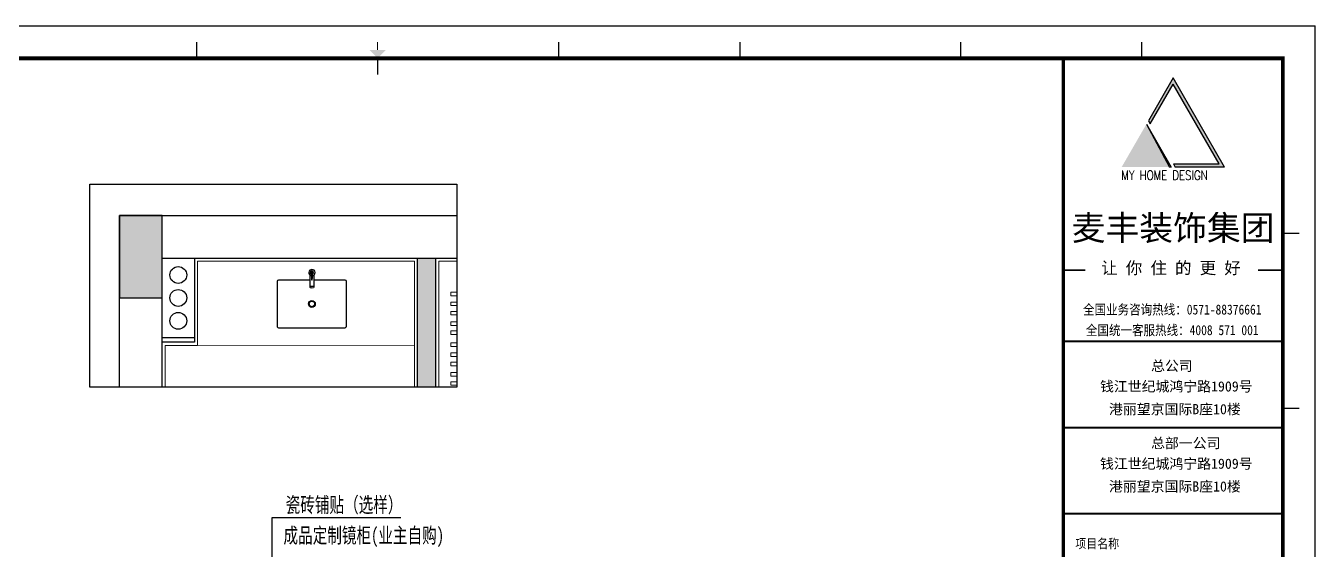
# Model space of a CAD drawing. Header units: millimetres. Extents: x 104198 to 1296755, y -81101 to 81453.
# Drawn here: x 720184 to 728617, y -23186 to -19757 of the extents above; entities that cross this region are included whole.
import ezdxf
from ezdxf.enums import TextEntityAlignment as Align
from ezdxf.xclip import XClip

# ---------------------------------------------------------------- set-up
doc = ezdxf.new("R2010")
doc.units = ezdxf.units.MM
doc.header["$XCLIPFRAME"] = 0
for name, color, linetype, lineweight in [('01-PL-墙体柱子', 7, 'Continuous', 35), ('P★01 活动家具', 51, 'Continuous', 0), ('P★02 固定家具', 30, 'Continuous', 0), ('P★07 平面完成面', 200, 'Continuous', 0)]:
    doc.layers.add(name, color=color, linetype=linetype, lineweight=lineweight)
for name, color, linetype in [('0家具', 51, 'Continuous'), ('2-卫生间', 30, 'Continuous'), ('30-PL-平面文字说明', 1, 'Continuous'), ('P-新砌墙体填充', 8, 'Continuous'), ('图纸图框', 165, 'Continuous'), ('墙体', 7, 'Continuous')]:
    doc.layers.add(name, color=color, linetype=linetype)
doc.styles.add('ROMANC', font='romanc.shx')
doc.styles.add('新宋体', font='', dxfattribs={"width": 0.85})
doc.styles.add('黑体', font='simhei.ttf', dxfattribs={"width": 0.7})
doc.styles.get('新宋体').set_extended_font_data('NSimSun')
doc.dimstyles.new('立面标注', dxfattribs={"dimtxt": 100, "dimasz": 35, "dimexe": 20, "dimexo": 100, "dimtad": 1, "dimdec": 0, "dimtxsty": '黑体', "dimblk": 'ARCHTICK', "dimcen": 80, "dimdle": 20, "dimclrd": 251, "dimclre": 251, "dimclrt": 256, "dimadec": 0, "dimazin": 0, "dimtfac": 1, "dimtdec": 0, "dimtix": 1, "dimtmove": 2, "dimatfit": 3, "dimldrblk": 'DOT', "dimfxl": 200, "dimfxlon": 1, "dimarcsym": 0})

# ---------------------------------------------------------------- blocks, each defined once
blk = doc.blocks.new('kjghhgdgfhdhgfh')
at = {"layer": '图纸图框'}
for points in [[(1407.728775844509, -237.9115870481163), (1402.391204620469, -247.1565315971485), (1402.776410643341, -247.8237280001438), (1407.728775844509, -239.2459798541067), (1417.693097825832, -256.5046917888502), (1407.788367423568, -256.5046917888502), (1408.173573446505, -257.1718881918476), (1418.848715894511, -257.1718881918476)], [(1401.946407018472, -247.9269436428838), (1396.608835794435, -257.1718881918476), (1407.283978242439, -257.1718881918476)]]:
    blk.add_hatch(color=165, dxfattribs=at).paths.add_polyline_path(points)
at = {"layer": '图纸图框', "color": 165}
for p, q in [((1018.449156697091, -226.6510464365761), (1438.44652398302, -226.6510464365761)), ((1018.44915656821, -226.6510467866938), (1438.446523854134, -226.6510467866938)), ((1018.449156697091, -226.6510478368186), (1438.44652398302, -226.6510478368186)), ((1018.449156697091, -226.6510478368186), (1438.44652398302, -226.6510478368186)), ((1018.44915656821, -226.651048186936), (1438.446523854134, -226.651048186936)), ((1018.44915656821, -226.6510485369378), (1438.44652398302, -226.651048186936)), ((1018.44915656821, -226.6510495871781), (1438.446523854134, -226.6510495871781)), ((1438.446524498338, -523.6475859223262), (1438.446524498338, -226.6510446863338)), ((1438.446524111799, -523.6475887228087), (1438.446524111799, -226.6510474868147)), ((1438.446524111799, -523.6475887228087), (1438.446524111799, -226.6510474868147)), ((1438.446524369572, -523.6475880226899), (1438.446524369572, -226.6510467866938)), ((1438.44652424068, -523.6475883728071), (1438.44652424068, -226.6510471366976)), ((1438.44652424068, -523.6475883728071), (1438.44652424068, -226.6510471366976)), ((1438.446524111799, -523.6475887228087), (1438.446524111799, -226.6510474868147)), ((1438.44652398302, -523.6475894229297), (1438.44652398302, -226.651048186936)), ((1438.44652398302, -523.6475894229297), (1438.44652398302, -226.651048186936)), ((1438.44652398302, -523.6475890728125), (1438.44652398302, -226.6510478368186)), ((1438.446523854134, -523.6475897729335), (1438.446523854134, -226.6510485369378)), ((1438.446525013781, -523.6475834718453), (1438.446525013781, -226.6510422358513)), ((1438.446525013781, -523.6475834718453), (1438.446525013781, -226.6510422358513)), ((1438.446524885007, -523.6475838219628), (1438.446524885007, -226.6510425859702)), ((1438.446525013781, -523.6475845220857), (1438.446525013781, -226.6510432860898)), ((1438.446525013781, -523.6475845220857), (1438.446525013781, -226.6510432860898)), ((1438.446525271551, -523.6475838219628), (1438.446525271551, -226.6510425859702)), ((1438.446525142662, -523.6475841720819), (1438.446525142662, -226.6510429359722)), ((1438.446525142662, -523.6475841720819), (1438.446525142662, -226.6510429359722)), ((1438.446525013781, -523.6475845220857), (1438.446525013781, -226.6510432860898)), ((1438.446524627228, -523.6475855723224), (1438.446524627228, -226.6510443362146)), ((1438.446524627228, -523.6475855723224), (1438.446524627228, -226.6510443362146)), ((1438.446524885007, -523.6475848720875), (1438.446524885007, -226.6510436360913)), ((1438.446524756117, -523.6475852222047), (1438.446524756117, -226.6510439862129)), ((1438.446524756117, -523.6475852222047), (1438.446524756117, -226.6510439862129)), ((1438.446524627228, -523.6475855723224), (1438.446524627228, -226.6510443362146)), ((1438.446524885007, -523.6475848720875), (1438.446524885007, -226.6510436360913)), ((1196.594429197475, -230.165361629017), (1196.594429197475, -233.6664052710039)), ((1274.877765031257, -230.165361629017), (1274.877765031257, -233.6664052710039)), ((1314.019432948205, -230.165361629017), (1314.019432948205, -233.6664052710039)), ((1361.74647742908, -230.165361629017), (1361.74647742908, -233.6664052710039)), ((1400.888145346033, -230.165361629017), (1400.888145346033, -233.6664052710039)), ((1235.736097114308, -233.6664052710039), (1235.736097114308, -237.1674489129871)), ((1407.728775844509, -237.9115870481204), (1402.391204620469, -247.1565315971527)), ((1402.776410643341, -247.8237280001475), (1407.728775844509, -239.2459798541836)), ((1418.848715894511, -257.1718881918493), (1407.728775844509, -237.9115870481204)), ((1417.693097825832, -256.5046917888563), (1407.728775844509, -239.2459798541836)), ((1401.946407018472, -247.9269436428899), (1406.911287671147, -257.1718881918493)), ((1401.946407018472, -247.9269436428899), (1407.283978242439, -257.1718881918493)), ((1402.391204620469, -247.1565315971527), (1402.776410643341, -247.8237280001475)), ((1407.283978242439, -257.1718881918493), (1406.911287671147, -257.1718881918493)), ((1407.788367423568, -256.5046917888563), (1408.173573446505, -257.1718881918493)), ((1407.788367423568, -256.5046917888563), (1417.693097825832, -256.5046917888563)), ((1418.848715894511, -257.1718881918493), (1408.173573446505, -257.1718881918493)), ((1434.945480340955, -271.5591700515168), (1431.444436698972, -271.5591700515168)), ((1434.945480340955, -309.3868620286848), (1431.444436698972, -309.3868620286848))]:
    blk.add_line(p, q, dxfattribs=at)
for points, const_width in [([(1235.736097114308, -231.915883450067), (1235.736097114308, -230.165361629017)], 0.2100626185166894), ([(1384.013114989964, -233.6664052710039), (1384.013114989964, -516.6322323388636)], 0.7002087283889652), ([(1383.965712921758, -294.8812188139801), (1431.397034630851, -294.8812188139801)], 0.4201252370333791), ([(1383.965712921758, -313.4818136725281), (1431.397034630851, -313.4818136725281)], 0.4201252370333791), ([(1383.965712921758, -332.0824085310761), (1431.397034630851, -332.0824085310761)], 0.4201252370333791)]:
    blk.add_lwpolyline(points, dxfattribs=dict(at, const_width=const_width))
at = {"layer": '图纸图框', "color": 165, "const_width": 0.840250474066758}
blk.add_lwpolyline([(1431.444436699053, -233.6664052710039), (1035.954374906786, -233.6664052710039), (1035.954374906786, -516.6322323388636), (1431.444436699053, -516.6322323388636)], close=True, dxfattribs=at)
at = {"layer": '图纸图框', "color": 8, "const_width": 0.3446186920798523}
for points in [[(1384.111798113064, -279.4461698512858), (1388.724243563977, -279.4461698512858)], [(1426.077482028164, -279.4461698512858), (1431.085804748092, -279.4461698512858)]]:
    blk.add_lwpolyline(points, dxfattribs=at)
at = {"layer": '图纸图框', "color": 165}
blk.add_solid([(1233.98557529337, -231.915883450067), (1237.486618935353, -231.915883450067), (1235.736097114308, -233.6664052710039)], dxfattribs=at)
at = {"color": 7, "style": '新宋体', "width": 0.8500000103483325}
for s, p in [('全国业务咨询热线：0571-88376661', (1407.544168173035, -287.9378245020833)), ('全国统一客服热线：4008 571 001', (1407.544168173035, -292.3834169077567))]:
    blk.add_text(s, height=2.149438256996615, dxfattribs=at).set_placement(p, align=Align.MIDDLE)
at = {"color": 7, "char_height": 2.199804556952881, "attachment_point": 1}
for s, insert, width in [('{\\fSimHei|b0|i0|c134|p49;\\C0;总公司}', (1402.961434598727, -299.0508507818374), 11.34542229062817), ('{\\fSimHei|b0|i0|c134|p49;\\C0;钱江世纪城鸿宁路1909号}', (1391.923130832033, -303.4923410757324), 73.91161342328515), ('{\\fSimHei|b0|i0|c134|p49;\\C0;港丽望京国际B座10楼\\C10; }', (1393.862742547721, -308.4103007586975), 64.81095029161715), ('{\\fSimHei|b0|i0|c134|p49;\\C0;总部一公司}', (1402.961434598727, -315.751666666001), 18.07251348173185), ('{\\fSimHei|b0|i0|c134|p49;\\C0;钱江世纪城鸿宁路1909号}', (1391.923130832033, -320.193156959896), 73.91161342328515), ('{\\fSimHei|b0|i0|c134|p49;\\C0;港丽望京国际B座10楼\\C10; }', (1393.862742547721, -325.1111166428611), 64.81095029161715)]:
    blk.add_mtext(s, dxfattribs=dict(at, insert=insert, width=width))
at = {"layer": '图纸图框', "color": 165, "style": 'ROMANC', "width": 0.8}
blk.add_text('MY HOME DESIGN', height=2.002365381513505, dxfattribs=at).set_placement((1396.51134998264, -259.9509331165087))
at = {"layer": '图纸图框', "color": 7, "style": '黑体'}
for s, height, p in [('麦丰装饰集团', 5.359509899225862, (1407.719819725451, -270.234119432836)), ('让 你 住 的 更 好', 2.604791888388882, (1407.260469546422, -278.9309125836563))]:
    blk.add_text(s, height=height, dxfattribs=at).set_placement(p, align=Align.MIDDLE)
at = {"layer": '图纸图框', "color": 7, "style": '新宋体', "width": 0.85}
blk.add_text('项目名称', height=2.039218834449623, dxfattribs=at).set_placement((1391.317904571985, -338.5208730630841), align=Align.MIDDLE)
blk = doc.blocks.new('A$C4B8E483D')
at = {"layer": '2-卫生间', "color": 31}
for p, q in [((385.0261307894252, 265.3333143982454), (297.028869339265, 265.3333143982454)), ((385.0261307894252, 234.6666477315011), (297.028869339265, 234.6666477315011))]:
    blk.add_line(p, q, dxfattribs=at)
blk.add_lwpolyline([(349.9998155275826, 234.6666477315011), (349.9998155275826, 9.999981064756867, -0.4142135623730951), (339.9998155275826, -1.89352431335e-05), (9.99981552758254, -1.89352431335e-05, -0.4142135623730951), (-0.0001844724174589, 9.999981064756867), (-0.0001844724174589, 489.9999810647568, -0.4142135623730951), (9.99981552758254, 499.9999810647568), (339.9998155275826, 499.9999810647568, -0.4142135623730951), (349.9998155275826, 489.9999810647568), (349.9998155275826, 265.3333143982454)], format="xyb", dxfattribs=at)
at = {"layer": '2-卫生间', "color": 8}
blk.add_circle((174.9998155275825, 249.9999810647569), 25, dxfattribs=at)
at = {"layer": '2-卫生间', "color": 250}
blk.add_circle((174.9998155275825, 249.9999810647569), 20, dxfattribs=at)
at = {"layer": '2-卫生间', "color": 31}
for centre, radius, start, end in [((351.4229141480755, 249.9999810649897), 2.861772136755946, 90, 270), ((375.711364837829, -56.31514731940114), 310.1294643413907, 85.5081589435474, 94.49184105645261), ((375.711364837829, 556.3151094491477), 310.1294643413907, 265.5081589435474, 274.4918410564526), ((402.1693186168558, 249.9999810649897), 23, 189.4881142795032, 170.5118857204967), ((402.1693186168558, 249.9999810649897), 12.26666666666666, 196.4135496161072, 163.5864503838927), ((402.1693186168558, 249.9999810649897), 10.73333333333333, 198.395142436749, 161.6048575632511), ((399.9998155275826, 249.9999810649897), 2.861772136755946, 270, 90)]:
    blk.add_arc(centre, radius, start, end, dxfattribs=at)
at = {"layer": '2-卫生间', "color": 31, "extrusion": (0, 0, -1)}
for centre in [(297.028869339265, 249.9999810647569), (306.8312258596998, 249.9999810647569), (308.2068445652258, 249.9999810647569)]:
    blk.add_ellipse(centre, major_axis=(7.5077e-11, 15.33333333337214), ratio=0.4480661530727216, start_param=3.141592653578866, end_param=6.283185307168659, dxfattribs=at)
blk = doc.blocks.new('gfhgfhdfgh')
at = {"layer": '01-PL-墙体柱子', "lineweight": -2, "ltscale": 10}
blk.add_hatch(color=8, dxfattribs=at).paths.add_polyline_path([(569926.0014296011, 12160.09284391639), (569386.0014296011, 12160.09284391639), (569386.0014296011, 11880.09284391639), (569926.0014296011, 11880.09284391639)])
at = {"layer": 'P-新砌墙体填充', "lineweight": -3}
h = blk.add_hatch(dxfattribs=at)
h.set_pattern_fill('BRSTONE', color=256, scale=5, angle=-1.272221872585407e-14, style=0)
h.set_pattern_definition([(0, (569666.0014296011, 12930.0928439164), (9.305889392408061e-15, 41.91), []), (89.99999999999999, (569780.3014296012, 12930.0928439164), (-63.49999999999999, 41.91000000000001), [41.91, -41.91]), (89.99999999999999, (569767.6014296011, 12930.0928439164), (-63.49999999999999, 41.91000000000001), [41.91, -41.91]), (0, (569780.3014296012, 12937.0778439164), (63.50000000000001, 41.90999999999998), [-114.3, 12.7]), (0, (569780.3014296012, 12944.0628439164), (63.50000000000001, 41.90999999999998), [-114.3, 12.7]), (0, (569780.3014296012, 12951.0478439164), (63.50000000000001, 41.90999999999998), [-114.3, 12.7]), (0, (569780.3014296012, 12958.0328439164), (63.50000000000001, 41.90999999999998), [-114.3, 12.7]), (0, (569780.3014296012, 12965.0178439164), (63.50000000000001, 41.90999999999998), [-114.3, 12.7])])
h.paths.add_polyline_path([(573976.0014296011, 13170.09284391639), (573645.870761268, 13170.09284391639), (573645.870761268, 12930.0928439164), (573675.9298453337, 12930.09284391641), (573976.001429601, 12930.09284391641)])
h.paths.add_polyline_path([(571515.8707612678, 13950.09284391622), (571435.870761268, 13950.09284391622), (569666.0014296011, 13950.09284391638), (569666.0014296011, 13830.09284391639), (571385.8707612678, 13830.09284391639), (571385.8707612678, 13770.09284391639), (571515.8707612678, 13770.09284391639)])
at = {"color": 5}
for p, q in [((571515.870761268, 13950.09284391638), (569665.8707612678, 13950.09284391638)), ((571385.8707612678, 13830.09284391639), (569665.8707612678, 13830.09284391639))]:
    blk.add_line(p, q, dxfattribs=at)
at = {"layer": '01-PL-墙体柱子', "color": 8, "lineweight": -2, "ltscale": 10}
blk.add_lwpolyline([(569926.0014296011, 12160.09284391639), (569386.0014296011, 12160.09284391639), (569386.0014296011, 11880.09284391639), (569926.0014296011, 11880.09284391639)], close=True, dxfattribs=at)
at = {"layer": '30-PL-平面文字说明'}
for p, q in [((569666.0014296011, 12370.09284391639), (570216.0014296011, 12370.09284391639)), ((570216.0014296011, 12370.09284391639), (570216.0014296011, 12160.09284391639))]:
    blk.add_line(p, q, dxfattribs=at)
at = {"layer": 'P★01 活动家具'}
blk.add_lwpolyline([(569685.870761268, 13810.09284391639), (570235.870761268, 13810.09284391639), (570236.0014296011, 12390.09284391639), (569686.0014296011, 12390.09284391639)], close=True, dxfattribs=at)
at = {"layer": 'P★02 固定家具', "color": 2}
blk.add_lwpolyline([(571435.870761268, 14550.09284391622), (569665.8707612678, 14550.09284391638), (569665.8707612678, 13950.09284391638), (571435.870761268, 13950.09284391622)], close=True, dxfattribs=at)
at = {"layer": 'P★02 固定家具', "color": 250}
for points in [[(571415.870761268, 14530.09284391622), (569685.8707612678, 14530.09284391638), (569685.8707612678, 13970.09284391638), (571415.870761268, 13970.09284391622)], [(569887.8513973373, 14472.63166514859), (569911.1860901647, 14472.63166514859), (569911.1860901647, 14047.97619190544), (569887.8513973373, 14047.97619190544)], [(569952.8513973373, 14472.63166514859), (569976.1860901647, 14472.63166514859), (569976.1860901647, 14047.97619190544), (569952.8513973373, 14047.97619190544)], [(570013.8513973373, 14472.63166514859), (570037.1860901647, 14472.63166514859), (570037.1860901647, 14047.97619190544), (570013.8513973373, 14047.97619190544)], [(570081.8513973373, 14472.63166514859), (570105.1860901647, 14472.63166514859), (570105.1860901647, 14047.97619190544), (570081.8513973373, 14047.97619190544)], [(570142.0288959917, 14472.63166514859), (570165.3635888192, 14472.63166514859), (570165.3635888192, 14047.97619190544), (570142.0288959917, 14047.97619190544)], [(570219.8513973373, 14472.63166514859), (570243.1860901647, 14472.63166514859), (570243.1860901647, 14047.97619190544), (570219.8513973373, 14047.97619190544)], [(570284.8513973373, 14472.63166514859), (570308.1860901647, 14472.63166514859), (570308.1860901647, 14047.97619190544), (570284.8513973373, 14047.97619190544)], [(570345.8513973373, 14472.63166514859), (570369.1860901647, 14472.63166514859), (570369.1860901647, 14047.97619190544), (570345.8513973373, 14047.97619190544)], [(570413.8513973373, 14472.63166514859), (570437.1860901647, 14472.63166514859), (570437.1860901647, 14047.97619190544), (570413.8513973373, 14047.97619190544)], [(570474.0288959917, 14472.63166514859), (570497.3635888192, 14472.63166514859), (570497.3635888192, 14047.97619190544), (570474.0288959917, 14047.97619190544)]]:
    blk.add_lwpolyline(points, close=True, dxfattribs=at)
at = {"layer": 'P★07 平面完成面'}
blk.add_lwpolyline([(571365.8648883182, 13050.09284391639), (571365.9984930186, 12180.09284391639), (570236.0014296011, 12180.09284391639), (570236.0014296011, 12390.09284391639), (569686.0014296011, 12390.09284391639), (569686.0014296011, 13810.09284391639), (571365.8707612678, 13810.09284391639), (571365.8707612678, 13770.09284391639)], dxfattribs=at)
at = {"layer": '墙体', "color": 7}
for p, q in [((569386.0014296011, 11880.09284391639), (569386.0014296011, 17480.09284391639)), ((569666.0014296011, 12160.09284391639), (569666.0014296011, 17250.09284391639)), ((570736.0014296011, 12160.09284391639), (569666.0014296011, 12160.09284391639)), ((570736.0014296011, 11880.09284391639), (569386.0014296011, 11880.09284391639))]:
    blk.add_line(p, q, dxfattribs=at)
at = {"layer": '墙体', "color": 251}
for p, q in [((569666.0014296011, 12370.09284391639), (570186.0014296011, 12370.09284391639)), ((570186.0014296011, 12370.09284391639), (570186.0014296011, 12160.09284391639))]:
    blk.add_line(p, q, dxfattribs=at)
at = {"layer": '墙体', "color": 1}
for centre in [(569776.0014296011, 12265.09284391639), (569926.0014296011, 12265.09284391639), (570076.0014296011, 12265.09284391639)]:
    blk.add_circle(centre, 55, dxfattribs=at)
at = {"layer": 'P★01 活动家具', "xscale": 0.9000000000232831, "yscale": 0.9000000000014552, "zscale": 0.9, "rotation": 180}
blk.add_blockref('A$C4B8E483D', (570122.6109878942, 13363.72348493184), dxfattribs=at)
blk = doc.blocks.new('_ArchTick')
at = {"color": 2, "linetype": 'ByBlock', "const_width": 0.4}
blk.add_lwpolyline([(-0.5, -0.5), (0.5, 0.5)], dxfattribs=at)
blk = doc.blocks.new('_Dot')
at = {"color": 2, "linetype": 'ByBlock', "lineweight": -2}
blk.add_line((-0.5, 0), (-1, 0), dxfattribs=at)
at = {"color": 2, "linetype": 'ByBlock', "const_width": 0.5}
blk.add_lwpolyline([(-0.25, 0, 1), (0.25, 0, 1)], format="xyb", close=True, dxfattribs=at)

msp = doc.modelspace()

# ---------------------------------------------------------------- block references
ref = msp.add_blockref('kjghhgdgfhdhgfh', (685104.1872903561, -12901.25919992203), dxfattribs=dict(xscale=30.25, yscale=30.25, zscale=30.25))
XClip(ref).set_block_clipping_path([(1018.4491561816565, -523.6475911731757), (1465.834744255318, -226.65104223585132)])

# ---------------------------------------------------------------- texts
at = {"layer": '0家具', "char_height": 100, "style": '黑体'}
for s, insert, attachment_point in [('瓷砖铺贴（选样）', (721883.8598633567, -22952.42554504958), 7), ('成品定制镜柜(业主自购)', (722919.6875026672, -23165.77896175325), 9)]:
    msp.add_mtext(s, dxfattribs=dict(at, insert=insert, attachment_point=attachment_point))

# ---------------------------------------------------------------- leaders
at = {"layer": '0家具', "color": 51}
msp.add_leader([(721794.6163479524, -24068.65063934703), (721794.6163479524, -22971.33783291509), (722635.9904891351, -22971.33783291509)], dimstyle='立面标注', dxfattribs=at)

# ---------------------------------------------------------------- next in the draw order: block references
ref = msp.add_blockref('gfhgfhdfgh', (708916.5288990232, 548389.2383302846), dxfattribs=dict(rotation=270))
XClip(ref).set_block_clipping_path([(569182.5971978711, 11687.24885173561), (570509.1403896286, 14087.037829489214)])

# ---------------------------------------------------------------- next in the draw order: linework, layer by layer
at = {"color": 2}
msp.add_lwpolyline([(720603.7777507587, -22119.90205934399), (720603.7777507587, -20793.35886758647), (723003.5667285123, -20793.35886758647), (723003.5667285123, -22119.90205934399)], close=True, dxfattribs=at)

doc.saveas('drawing.dxf')
